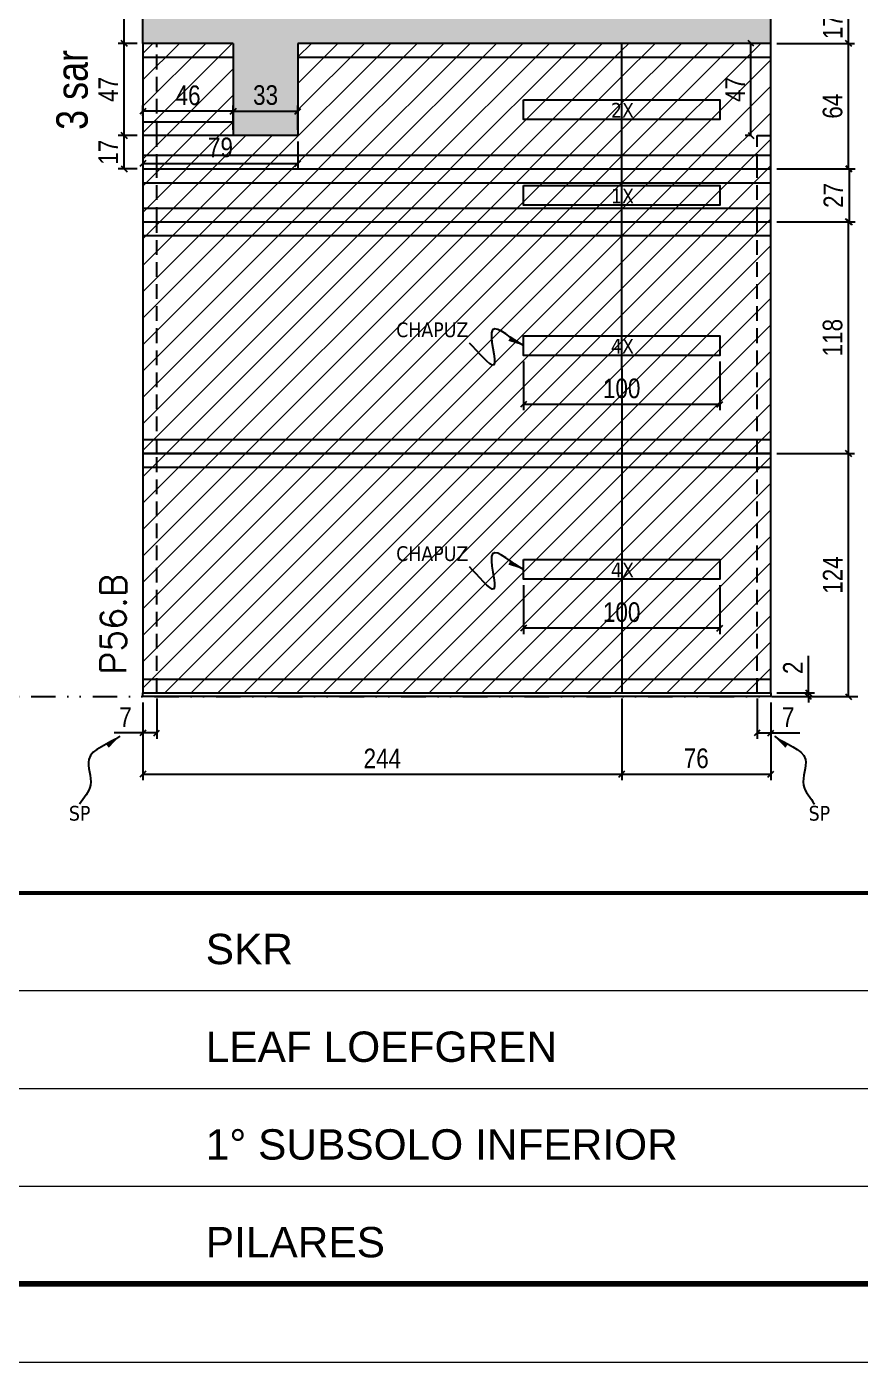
# Model space of a CAD drawing. Extents: x 14400 to 27878, y -21631 to 6985.
# Drawn here: x 18204 to 18629, y 4786 to 5467 of the extents above; entities that cross this region are included whole.
import ezdxf

# ---------------------------------------------------------------- set-up
doc = ezdxf.new("R2010")
doc.units = 0
for name, pattern in [('CONTINUO', [0]), ('DASHED', [0.75, 0.5, -0.25]), ('DIVIDE2', [0.625, 0.25, -0.125, 0, -0.125, 0, -0.125]), ('HIDDEN', [0.375, 0.25, -0.125])]:
    doc.linetypes.add(name, pattern=pattern)
for name, color, linetype in [('COTA', 241, 'Continuous'), ('NOMENCLATURA', 7, 'Continuous'), ('Nível', 160, 'Continuous'), ('Painéis', 200, 'Continuous'), ('Romaneio', 10, 'Continuous'), ('SARR_2.2x10', 60, 'Continuous'), ('SARR_2.2x7', 40, 'Continuous'), ('Sarrafo de Pressão', 42, 'HIDDEN'), ('texto', 7, 'Continuous')]:
    doc.layers.add(name, color=color, linetype=linetype)
for name, color, linetype, lineweight in [('Folhas', 255, 'Continuous', 9), ('Hachura', 251, 'Continuous', 9), ('SARRAFO DE PRESSAO', 251, 'DASHED', 9), ('Texto Seção', 7, 'Continuous', 15)]:
    doc.layers.add(name, color=color, linetype=linetype, lineweight=lineweight)
doc.styles.add('ARIAL', font='arial.ttf')
doc.styles.add('ARIAL_NARROW', font='ARIALN.TTF', dxfattribs={"height": 0.2})
doc.styles.add('COTA TECNICA', font='techl___.ttf', dxfattribs={"height": 10})
doc.styles.add('COTA TECNICA-50', font='techl___.ttf', dxfattribs={"height": 10})
doc.styles.add('REGUA-120', font='ROMANS.shx', dxfattribs={"height": 15})
doc.styles.get("Standard").update_dxf_attribs({"font": 'arial.ttf'})
doc.dimstyles.new('COTA PAINEL-50', dxfattribs={"dimtxt": 10, "dimasz": 3, "dimexe": 3, "dimexo": 3, "dimgap": 3, "dimtad": 1, "dimdec": 1, "dimzin": 12, "dimdsep": 46, "dimtxsty": 'COTA TECNICA-50', "dimblk1": 'OBLIQUE', "dimblk2": 'OBLIQUE', "dimsah": 1, "dimcen": 0.9, "dimclrd": 4, "dimclre": 4, "dimclrt": 240, "dimadec": 1, "dimazin": 3, "dimtfac": 1, "dimtdec": 1, "dimtmove": 0, "dimatfit": 3, "dimfxl": 1, "dimtolj": 1, "dimtzin": 12, "dimarcsym": 0})
doc.dimstyles.new('PAINEL', dxfattribs={"dimtxt": 10, "dimasz": 3, "dimexe": 3, "dimexo": 3, "dimgap": 3, "dimtad": 1, "dimdec": 1, "dimzin": 12, "dimdsep": 46, "dimtxsty": 'COTA TECNICA', "dimblk1": 'OBLIQUE', "dimblk2": 'OBLIQUE', "dimsah": 1, "dimcen": 0.9, "dimclrd": 4, "dimclre": 4, "dimclrt": 240, "dimadec": 1, "dimazin": 3, "dimtfac": 1, "dimtdec": 1, "dimtmove": 0, "dimatfit": 3, "dimfxl": 1, "dimtolj": 1, "dimtzin": 12, "dimarcsym": 0})
doc.dimstyles.get("Standard").update_dxf_attribs({"dimtxt": 0.18, "dimasz": 0.18, "dimexe": 0.18, "dimexo": 0.0625, "dimgap": 0.09, "dimtad": 0, "dimtih": 1, "dimtoh": 1, "dimdec": 4, "dimzin": 0, "dimdsep": 46, "dimtxsty": 'Standard', "dimcen": 0.09, "dimadec": 0, "dimazin": 0, "dimtfac": 1, "dimtdec": 4, "dimtofl": 0, "dimtmove": 0, "dimatfit": 3, "dimfxl": 1, "dimtolj": 1, "dimtzin": 0, "dimarcsym": 0})

# ---------------------------------------------------------------- blocks, each defined once
blk = doc.blocks.new('9999999999')
at = {"color": 30, "linetype": 'CONTINUO'}
for p, q in [((98564.56, 34379.64), (99583.98, 34379.64)), ((98564.56, 34329.83), (99487.98, 34329.83)), ((98564.56, 34280.02), (99487.98, 34280.02))]:
    blk.add_line(p, q, dxfattribs=at)
at = {"color": 30, "linetype": 'CONTINUO', "const_width": 2}
blk.add_lwpolyline([(99583.98, 34230.21), (99583.98, 34414.45, 0.414214), (99568.98, 34429.45), (98228.98, 34429.45, 0.414214), (98213.98, 34414.45), (98213.98, 34245.21, 0.414214), (98228.98, 34230.21), (99583.98, 34230.21)], format="xyb", dxfattribs=at)
at = {"layer": 'Folhas'}
blk.add_lwpolyline([(98138.98, 34190.21), (99623.98, 34190.21), (99623.98, 35240.21), (98138.98, 35240.21)], close=True, dxfattribs=at)
at = {"layer": 'Folhas', "color": 30, "const_width": 3}
blk.add_lwpolyline([(98213.98, 34230.21), (99583.98, 34230.21), (99583.98, 35200.21), (98213.98, 35200.21)], close=True, dxfattribs=at)
at = {"color": 7, "linetype": 'Continuous', "ltscale": 5, "style": 'ARIAL'}
for s, height, p in [('SKR', 15.483, (98837.68, 34393.13)), ('LEAF LOEFGREN', 15.4829, (98837.68, 34343.32)), ('1° SUBSOLO INFERIOR', 15.4829, (98837.68, 34293.51)), ('PILARES', 15.483, (98837.68, 34243.7))]:
    blk.add_text(s, height=height, dxfattribs=at).set_placement(p)
blk = doc.blocks.new('_Oblique')
at = {"color": 0, "linetype": 'ByBlock', "lineweight": -2}
blk.add_line((-0.5, -0.5), (0.5, 0.5), dxfattribs=at)
blk = doc.blocks.new('*D2312')
at = {"layer": 'COTA', "color": 4, "lineweight": -2, "transparency": 16777216}
for p, q in [((18263.67, 5122.44), (18263.67, 5103.93)), ((18270.67, 5124.44), (18270.67, 5103.93)), ((18263.67, 5106.93), (18248.93, 5106.93)), ((18270.67, 5106.93), (18263.67, 5106.93))]:
    blk.add_line(p, q, dxfattribs=at)
at = {"layer": 'Defpoints', "color": 0, "transparency": 16777216}
for p in [(18270.67, 5127.44), (18263.67, 5125.44), (18263.67, 5106.93)]:
    blk.add_point(p, dxfattribs=at)
at = {"layer": 'COTA', "color": 4, "lineweight": -2, "transparency": 16777216, "xscale": 3, "yscale": 3, "zscale": 3, "rotation": 180}
blk.add_blockref('_Oblique', (18263.67, 5106.93), dxfattribs=at)
at = {"layer": 'COTA', "color": 4, "lineweight": -2, "transparency": 16777216, "xscale": 3, "yscale": 3, "zscale": 3}
blk.add_blockref('_Oblique', (18270.67, 5106.93), dxfattribs=at)
at = {"layer": 'COTA', "color": 240, "transparency": 16777216, "insert": (18254.8, 5115), "char_height": 10, "attachment_point": 5, "style": 'COTA TECNICA-50'}
blk.add_mtext('\\A1;7', dxfattribs=at)
blk = doc.blocks.new('*D2313')
at = {"layer": 'COTA', "color": 4, "lineweight": -2, "transparency": 16777216}
for p, q in [((18576.67, 5124.44), (18576.67, 5103.93)), ((18583.67, 5122.44), (18583.67, 5103.93)), ((18576.67, 5106.93), (18583.67, 5106.93)), ((18583.67, 5106.93), (18598.4, 5106.93))]:
    blk.add_line(p, q, dxfattribs=at)
at = {"layer": 'Defpoints', "color": 0, "transparency": 16777216}
for p in [(18576.67, 5127.44), (18583.67, 5125.44), (18583.67, 5106.93)]:
    blk.add_point(p, dxfattribs=at)
at = {"layer": 'COTA', "color": 4, "lineweight": -2, "transparency": 16777216, "xscale": 3, "yscale": 3, "zscale": 3, "rotation": 180}
blk.add_blockref('_Oblique', (18576.67, 5106.93), dxfattribs=at)
at = {"layer": 'COTA', "color": 4, "lineweight": -2, "transparency": 16777216, "xscale": 3, "yscale": 3, "zscale": 3}
blk.add_blockref('_Oblique', (18583.67, 5106.93), dxfattribs=at)
at = {"layer": 'COTA', "color": 240, "transparency": 16777216, "insert": (18592.53, 5115), "char_height": 10, "attachment_point": 5, "style": 'COTA TECNICA-50'}
blk.add_mtext('\\A1;7', dxfattribs=at)
blk = doc.blocks.new('*D2314')
at = {"layer": 'Defpoints', "color": 0, "linetype": 'ByBlock', "transparency": 16777216}
for p in [(18583.67, 5249.44), (18623.31, 5249.44), (18583.67, 5125.44)]:
    blk.add_point(p, dxfattribs=at)
at = {"layer": 'Romaneio', "color": 4, "linetype": 'ByBlock', "lineweight": -2, "transparency": 16777216}
for p, q in [((18586.67, 5249.44), (18626.31, 5249.44)), ((18623.31, 5125.44), (18623.31, 5249.44)), ((18586.67, 5125.44), (18626.31, 5125.44))]:
    blk.add_line(p, q, dxfattribs=at)
at = {"layer": 'Romaneio', "color": 4, "linetype": 'ByBlock', "lineweight": -2, "transparency": 16777216, "xscale": 3, "yscale": 3, "zscale": 3}
for p, rotation in [((18623.31, 5249.44), 90), ((18623.31, 5125.44), 270)]:
    blk.add_blockref('_Oblique', p, dxfattribs=dict(at, rotation=rotation))
at = {"layer": 'Romaneio', "color": 240, "linetype": 'ByBlock', "transparency": 16777216, "insert": (18615.23, 5187.44), "char_height": 10, "attachment_point": 5, "rotation": 90, "style": 'COTA TECNICA'}
blk.add_mtext('\\A1;124', dxfattribs=at)
blk = doc.blocks.new('*D2315')
at = {"layer": 'Defpoints', "color": 0, "linetype": 'ByBlock', "transparency": 16777216}
for p in [(18583.67, 5249.44), (18623.31, 5249.44), (18583.67, 5125.44)]:
    blk.add_point(p, dxfattribs=at)
at = {"layer": 'Romaneio', "color": 4, "linetype": 'ByBlock', "lineweight": -2, "transparency": 16777216}
for p, q in [((18586.67, 5249.44), (18626.31, 5249.44)), ((18623.31, 5125.44), (18623.31, 5249.44)), ((18586.67, 5125.44), (18626.31, 5125.44))]:
    blk.add_line(p, q, dxfattribs=at)
at = {"layer": 'Romaneio', "color": 4, "linetype": 'ByBlock', "lineweight": -2, "transparency": 16777216, "xscale": 3, "yscale": 3, "zscale": 3}
for p, rotation in [((18623.31, 5249.44), 90), ((18623.31, 5125.44), 270)]:
    blk.add_blockref('_Oblique', p, dxfattribs=dict(at, rotation=rotation))
at = {"layer": 'Romaneio', "color": 240, "linetype": 'ByBlock', "transparency": 16777216, "insert": (18615.23, 5187.44), "char_height": 10, "attachment_point": 5, "rotation": 90, "style": 'COTA TECNICA'}
blk.add_mtext('\\A1;124', dxfattribs=at)
blk = doc.blocks.new('*D2316')
at = {"layer": 'COTA', "color": 4, "lineweight": -2, "transparency": 16777216}
for p, q in [((18586.67, 5367.44), (18626.31, 5367.44)), ((18623.31, 5249.44), (18623.31, 5367.44)), ((18586.67, 5249.44), (18626.31, 5249.44))]:
    blk.add_line(p, q, dxfattribs=at)
at = {"layer": 'Defpoints', "color": 0, "transparency": 16777216}
for p in [(18583.67, 5367.44), (18623.31, 5367.44), (18583.67, 5249.44)]:
    blk.add_point(p, dxfattribs=at)
at = {"layer": 'COTA', "color": 4, "lineweight": -2, "transparency": 16777216, "xscale": 3, "yscale": 3, "zscale": 3}
for p, rotation in [((18623.31, 5367.44), 90), ((18623.31, 5249.44), 270)]:
    blk.add_blockref('_Oblique', p, dxfattribs=dict(at, rotation=rotation))
at = {"layer": 'COTA', "color": 240, "transparency": 16777216, "insert": (18615.21, 5308.44), "char_height": 10, "attachment_point": 5, "rotation": 90, "style": 'COTA TECNICA-50'}
blk.add_mtext('\\A1;118', dxfattribs=at)
blk = doc.blocks.new('*D2317')
at = {"layer": 'COTA', "color": 4, "lineweight": -2, "transparency": 16777216}
for p, q in [((18602.92, 5127.44), (18602.92, 5146.24)), ((18586.67, 5127.44), (18605.92, 5127.44)), ((18602.92, 5125.44), (18602.92, 5127.44)), ((18586.67, 5125.44), (18605.92, 5125.44)), ((18602.92, 5125.44), (18602.92, 5122.44))]:
    blk.add_line(p, q, dxfattribs=at)
at = {"layer": 'Defpoints', "color": 0, "transparency": 16777216}
for p in [(18583.67, 5127.44), (18583.67, 5125.44), (18602.92, 5125.44)]:
    blk.add_point(p, dxfattribs=at)
at = {"layer": 'COTA', "color": 4, "lineweight": -2, "transparency": 16777216, "xscale": 3, "yscale": 3, "zscale": 3}
for p, rotation in [((18602.92, 5127.44), 270), ((18602.92, 5125.44), 90)]:
    blk.add_blockref('_Oblique', p, dxfattribs=dict(at, rotation=rotation))
at = {"layer": 'COTA', "color": 240, "transparency": 16777216, "insert": (18594.92, 5140.18), "char_height": 10, "attachment_point": 5, "rotation": 90, "style": 'COTA TECNICA-50'}
blk.add_mtext('\\A1;2', dxfattribs=at)
blk = doc.blocks.new('*D2318')
at = {"layer": 'COTA', "color": 4, "lineweight": -2, "transparency": 16777216}
for p, q in [((18263.67, 5122.44), (18263.67, 5082.88)), ((18507.67, 5124.44), (18507.67, 5082.88)), ((18263.67, 5085.88), (18507.67, 5085.88))]:
    blk.add_line(p, q, dxfattribs=at)
at = {"layer": 'Defpoints', "color": 0, "transparency": 16777216}
for p in [(18507.67, 5127.44), (18263.67, 5125.44), (18507.67, 5085.88)]:
    blk.add_point(p, dxfattribs=at)
at = {"layer": 'COTA', "color": 4, "lineweight": -2, "transparency": 16777216, "xscale": 3, "yscale": 3, "zscale": 3, "rotation": 180}
blk.add_blockref('_Oblique', (18263.67, 5085.88), dxfattribs=at)
at = {"layer": 'COTA', "color": 4, "lineweight": -2, "transparency": 16777216, "xscale": 3, "yscale": 3, "zscale": 3}
blk.add_blockref('_Oblique', (18507.67, 5085.88), dxfattribs=at)
at = {"layer": 'COTA', "color": 240, "transparency": 16777216, "insert": (18385.67, 5093.95), "char_height": 10, "attachment_point": 5, "style": 'COTA TECNICA-50'}
blk.add_mtext('\\A1;244', dxfattribs=at)
blk = doc.blocks.new('*D2319')
at = {"layer": 'COTA', "color": 4, "lineweight": -2, "transparency": 16777216}
for p, q in [((18507.67, 5124.44), (18507.67, 5082.88)), ((18583.67, 5122.44), (18583.67, 5082.88)), ((18507.67, 5085.88), (18583.67, 5085.88))]:
    blk.add_line(p, q, dxfattribs=at)
at = {"layer": 'Defpoints', "color": 0, "transparency": 16777216}
for p in [(18507.67, 5127.44), (18583.67, 5125.44), (18583.67, 5085.88)]:
    blk.add_point(p, dxfattribs=at)
at = {"layer": 'COTA', "color": 4, "lineweight": -2, "transparency": 16777216, "xscale": 3, "yscale": 3, "zscale": 3, "rotation": 180}
blk.add_blockref('_Oblique', (18507.67, 5085.88), dxfattribs=at)
at = {"layer": 'COTA', "color": 4, "lineweight": -2, "transparency": 16777216, "xscale": 3, "yscale": 3, "zscale": 3}
blk.add_blockref('_Oblique', (18583.67, 5085.88), dxfattribs=at)
at = {"layer": 'COTA', "color": 240, "transparency": 16777216, "insert": (18545.67, 5093.98), "char_height": 10, "attachment_point": 5, "style": 'COTA TECNICA-50'}
blk.add_mtext('\\A1;76', dxfattribs=at)
blk = doc.blocks.new('*D2274')
at = {"layer": 'COTA', "color": 4, "linetype": 'ByBlock', "lineweight": -2, "transparency": 16777216}
for p, q in [((18457.67, 5182.28), (18457.67, 5157.35)), ((18557.67, 5182.28), (18557.67, 5157.35)), ((18557.67, 5160.35), (18457.67, 5160.35))]:
    blk.add_line(p, q, dxfattribs=at)
at = {"layer": 'Defpoints', "color": 0, "linetype": 'ByBlock', "transparency": 16777216}
for p in [(18457.67, 5185.28), (18557.67, 5185.28), (18457.67, 5160.35)]:
    blk.add_point(p, dxfattribs=at)
at = {"layer": 'COTA', "color": 4, "linetype": 'ByBlock', "lineweight": -2, "transparency": 16777216, "xscale": 3, "yscale": 3, "zscale": 3, "rotation": 180}
blk.add_blockref('_Oblique', (18457.67, 5160.35), dxfattribs=at)
at = {"layer": 'COTA', "color": 4, "linetype": 'ByBlock', "lineweight": -2, "transparency": 16777216, "xscale": 3, "yscale": 3, "zscale": 3}
blk.add_blockref('_Oblique', (18557.67, 5160.35), dxfattribs=at)
at = {"layer": 'COTA', "color": 240, "linetype": 'ByBlock', "transparency": 16777216, "insert": (18507.67, 5168.45), "char_height": 10, "attachment_point": 5, "style": 'COTA TECNICA'}
blk.add_mtext('\\A1;100', dxfattribs=at)
blk = doc.blocks.new('*D2275')
at = {"layer": 'COTA', "color": 4, "linetype": 'ByBlock', "lineweight": -2, "transparency": 16777216}
for p, q in [((18457.67, 5296.36), (18457.67, 5271.43)), ((18557.67, 5296.36), (18557.67, 5271.43)), ((18557.67, 5274.43), (18457.67, 5274.43))]:
    blk.add_line(p, q, dxfattribs=at)
at = {"layer": 'Defpoints', "color": 0, "linetype": 'ByBlock', "transparency": 16777216}
for p in [(18457.67, 5299.36), (18557.67, 5299.36), (18457.67, 5274.43)]:
    blk.add_point(p, dxfattribs=at)
at = {"layer": 'COTA', "color": 4, "linetype": 'ByBlock', "lineweight": -2, "transparency": 16777216, "xscale": 3, "yscale": 3, "zscale": 3, "rotation": 180}
blk.add_blockref('_Oblique', (18457.67, 5274.43), dxfattribs=at)
at = {"layer": 'COTA', "color": 4, "linetype": 'ByBlock', "lineweight": -2, "transparency": 16777216, "xscale": 3, "yscale": 3, "zscale": 3}
blk.add_blockref('_Oblique', (18557.67, 5274.43), dxfattribs=at)
at = {"layer": 'COTA', "color": 240, "linetype": 'ByBlock', "transparency": 16777216, "insert": (18507.67, 5282.53), "char_height": 10, "attachment_point": 5, "style": 'COTA TECNICA'}
blk.add_mtext('\\A1;100', dxfattribs=at)
blk = doc.blocks.new('*D2276')
at = {"layer": 'COTA', "color": 4, "lineweight": -2, "transparency": 16777216}
for p, q in [((18586.67, 5394.44), (18626.63, 5394.44)), ((18623.63, 5394.44), (18623.63, 5367.44)), ((18586.67, 5367.44), (18626.63, 5367.44))]:
    blk.add_line(p, q, dxfattribs=at)
at = {"layer": 'Defpoints', "color": 0, "transparency": 16777216}
for p in [(18583.67, 5394.44), (18583.67, 5367.44), (18623.63, 5367.44)]:
    blk.add_point(p, dxfattribs=at)
at = {"layer": 'COTA', "color": 4, "lineweight": -2, "transparency": 16777216, "xscale": 3, "yscale": 3, "zscale": 3}
for p, rotation in [((18623.63, 5394.44), 90), ((18623.63, 5367.44), 270)]:
    blk.add_blockref('_Oblique', p, dxfattribs=dict(at, rotation=rotation))
at = {"layer": 'COTA', "color": 240, "transparency": 16777216, "insert": (18615.56, 5380.94), "char_height": 10, "attachment_point": 5, "rotation": 90, "style": 'COTA TECNICA'}
blk.add_mtext('\\A1;27', dxfattribs=at)
blk = doc.blocks.new('*D2277')
at = {"layer": 'COTA', "color": 4, "lineweight": -2, "transparency": 16777216}
for p, q in [((18586.67, 5458.44), (18626.31, 5458.44)), ((18623.31, 5394.44), (18623.31, 5458.44)), ((18586.67, 5394.44), (18626.31, 5394.44))]:
    blk.add_line(p, q, dxfattribs=at)
at = {"layer": 'Defpoints', "color": 0, "transparency": 16777216}
for p in [(18583.67, 5458.44), (18623.31, 5458.44), (18583.67, 5394.44)]:
    blk.add_point(p, dxfattribs=at)
at = {"layer": 'COTA', "color": 4, "lineweight": -2, "transparency": 16777216, "xscale": 3, "yscale": 3, "zscale": 3}
for p, rotation in [((18623.31, 5458.44), 90), ((18623.31, 5394.44), 270)]:
    blk.add_blockref('_Oblique', p, dxfattribs=dict(at, rotation=rotation))
at = {"layer": 'COTA', "color": 240, "transparency": 16777216, "insert": (18615.2, 5426.44), "char_height": 10, "attachment_point": 5, "rotation": 90, "style": 'COTA TECNICA'}
blk.add_mtext('\\A1;64', dxfattribs=at)
blk = doc.blocks.new('*D2284')
at = {"layer": 'COTA', "color": 4, "lineweight": -2, "transparency": 16777216}
for p, q in [((18573.67, 5458.44), (18570.56, 5458.44)), ((18573.56, 5411.44), (18573.56, 5458.44)), ((18573.67, 5411.44), (18570.56, 5411.44))]:
    blk.add_line(p, q, dxfattribs=at)
at = {"layer": 'Defpoints', "color": 0, "transparency": 16777216}
for p in [(18573.56, 5458.44), (18576.67, 5458.44), (18576.67, 5411.44)]:
    blk.add_point(p, dxfattribs=at)
at = {"layer": 'COTA', "color": 4, "lineweight": -2, "transparency": 16777216, "xscale": 3, "yscale": 3, "zscale": 3}
for p, rotation in [((18573.56, 5458.44), 90), ((18573.56, 5411.44), 270)]:
    blk.add_blockref('_Oblique', p, dxfattribs=dict(at, rotation=rotation))
at = {"layer": 'COTA', "color": 240, "transparency": 16777216, "insert": (18565.49, 5434.94), "char_height": 10, "attachment_point": 5, "rotation": 90, "style": 'COTA TECNICA'}
blk.add_mtext('\\A1;47', dxfattribs=at)
blk = doc.blocks.new('*D2285')
at = {"layer": 'COTA', "color": 4, "lineweight": -2, "transparency": 16777216}
for p, q in [((18260.67, 5411.44), (18251.09, 5411.44)), ((18254.09, 5394.44), (18254.09, 5411.44)), ((18260.67, 5394.44), (18251.09, 5394.44))]:
    blk.add_line(p, q, dxfattribs=at)
at = {"layer": 'Defpoints', "color": 0, "transparency": 16777216}
for p in [(18254.09, 5411.44), (18263.67, 5411.44), (18263.67, 5394.44)]:
    blk.add_point(p, dxfattribs=at)
at = {"layer": 'COTA', "color": 4, "lineweight": -2, "transparency": 16777216, "xscale": 3, "yscale": 3, "zscale": 3}
for p, rotation in [((18254.09, 5411.44), 90), ((18254.09, 5394.44), 270)]:
    blk.add_blockref('_Oblique', p, dxfattribs=dict(at, rotation=rotation))
at = {"layer": 'COTA', "color": 240, "transparency": 16777216, "insert": (18246.02, 5402.94), "char_height": 10, "attachment_point": 5, "rotation": 90, "style": 'COTA TECNICA'}
blk.add_mtext('\\A1;17', dxfattribs=at)
blk = doc.blocks.new('*D2286')
at = {"layer": 'COTA', "color": 4, "lineweight": -2, "transparency": 16777216}
for p, q in [((18260.67, 5458.44), (18251.09, 5458.44)), ((18254.09, 5411.44), (18254.09, 5458.44)), ((18260.67, 5411.44), (18251.09, 5411.44))]:
    blk.add_line(p, q, dxfattribs=at)
at = {"layer": 'Defpoints', "color": 0, "transparency": 16777216}
for p in [(18254.09, 5458.44), (18263.67, 5458.44), (18263.67, 5411.44)]:
    blk.add_point(p, dxfattribs=at)
at = {"layer": 'COTA', "color": 4, "lineweight": -2, "transparency": 16777216, "xscale": 3, "yscale": 3, "zscale": 3}
for p, rotation in [((18254.09, 5458.44), 90), ((18254.09, 5411.44), 270)]:
    blk.add_blockref('_Oblique', p, dxfattribs=dict(at, rotation=rotation))
at = {"layer": 'COTA', "color": 240, "transparency": 16777216, "insert": (18246.02, 5434.94), "char_height": 10, "attachment_point": 5, "rotation": 90, "style": 'COTA TECNICA'}
blk.add_mtext('\\A1;47', dxfattribs=at)
blk = doc.blocks.new('*D2287')
at = {"layer": 'COTA', "color": 4, "lineweight": -2, "transparency": 16777216}
for p, q in [((18260.67, 5520.44), (18251.09, 5520.44)), ((18254.09, 5458.44), (18254.09, 5520.44)), ((18260.67, 5458.44), (18251.09, 5458.44))]:
    blk.add_line(p, q, dxfattribs=at)
at = {"layer": 'Defpoints', "color": 0, "transparency": 16777216}
for p in [(18254.09, 5520.44), (18263.67, 5520.44), (18263.67, 5458.44)]:
    blk.add_point(p, dxfattribs=at)
at = {"layer": 'COTA', "color": 4, "lineweight": -2, "transparency": 16777216, "xscale": 3, "yscale": 3, "zscale": 3}
for p, rotation in [((18254.09, 5520.44), 90), ((18254.09, 5458.44), 270)]:
    blk.add_blockref('_Oblique', p, dxfattribs=dict(at, rotation=rotation))
at = {"layer": 'COTA', "color": 240, "transparency": 16777216, "insert": (18245.99, 5489.44), "char_height": 10, "attachment_point": 5, "rotation": 90, "style": 'COTA TECNICA'}
blk.add_mtext('\\A1;62', dxfattribs=at)
blk = doc.blocks.new('*D2291')
at = {"layer": 'COTA', "color": 4, "lineweight": -2, "transparency": 16777216}
for p, q in [((18586.67, 5475.44), (18626.31, 5475.44)), ((18623.31, 5458.44), (18623.31, 5475.44)), ((18586.67, 5458.44), (18626.31, 5458.44))]:
    blk.add_line(p, q, dxfattribs=at)
at = {"layer": 'Defpoints', "color": 0, "transparency": 16777216}
for p in [(18583.67, 5475.44), (18623.31, 5475.44), (18583.67, 5458.44)]:
    blk.add_point(p, dxfattribs=at)
at = {"layer": 'COTA', "color": 4, "lineweight": -2, "transparency": 16777216, "xscale": 3, "yscale": 3, "zscale": 3}
for p, rotation in [((18623.31, 5475.44), 90), ((18623.31, 5458.44), 270)]:
    blk.add_blockref('_Oblique', p, dxfattribs=dict(at, rotation=rotation))
at = {"layer": 'COTA', "color": 240, "transparency": 16777216, "insert": (18615.23, 5466.94), "char_height": 10, "attachment_point": 5, "rotation": 90, "style": 'COTA TECNICA'}
blk.add_mtext('\\A1;17', dxfattribs=at)
blk = doc.blocks.new('*D2293')
at = {"layer": 'COTA', "color": 4, "lineweight": -2, "transparency": 16777216}
for p, q in [((18263.67, 5421.43), (18263.67, 5426.82)), ((18309.67, 5421.43), (18309.67, 5426.82)), ((18309.67, 5423.82), (18263.67, 5423.82))]:
    blk.add_line(p, q, dxfattribs=at)
at = {"layer": 'Defpoints', "color": 0, "transparency": 16777216}
for p in [(18263.67, 5423.82), (18263.67, 5418.43), (18309.67, 5418.43)]:
    blk.add_point(p, dxfattribs=at)
at = {"layer": 'COTA', "color": 4, "lineweight": -2, "transparency": 16777216, "xscale": 3, "yscale": 3, "zscale": 3, "rotation": 180}
blk.add_blockref('_Oblique', (18263.67, 5423.82), dxfattribs=at)
at = {"layer": 'COTA', "color": 4, "lineweight": -2, "transparency": 16777216, "xscale": 3, "yscale": 3, "zscale": 3}
blk.add_blockref('_Oblique', (18309.67, 5423.82), dxfattribs=at)
at = {"layer": 'COTA', "color": 240, "transparency": 16777216, "insert": (18286.67, 5431.92), "char_height": 10, "attachment_point": 5, "style": 'COTA TECNICA'}
blk.add_mtext('\\A1;46', dxfattribs=at)
blk = doc.blocks.new('*D2294')
at = {"layer": 'COTA', "color": 4, "lineweight": -2, "transparency": 16777216}
for p, q in [((18263.67, 5408.44), (18263.67, 5394.26)), ((18342.67, 5408.44), (18342.67, 5394.26)), ((18263.67, 5397.26), (18342.67, 5397.26))]:
    blk.add_line(p, q, dxfattribs=at)
at = {"layer": 'Defpoints', "color": 0, "transparency": 16777216}
for p in [(18263.67, 5411.44), (18342.67, 5411.44), (18342.67, 5397.26)]:
    blk.add_point(p, dxfattribs=at)
at = {"layer": 'COTA', "color": 4, "lineweight": -2, "transparency": 16777216, "xscale": 3, "yscale": 3, "zscale": 3, "rotation": 180}
blk.add_blockref('_Oblique', (18263.67, 5397.26), dxfattribs=at)
at = {"layer": 'COTA', "color": 4, "lineweight": -2, "transparency": 16777216, "xscale": 3, "yscale": 3, "zscale": 3}
blk.add_blockref('_Oblique', (18342.67, 5397.26), dxfattribs=at)
at = {"layer": 'COTA', "color": 240, "transparency": 16777216, "insert": (18303.17, 5405.36), "char_height": 10, "attachment_point": 5, "style": 'COTA TECNICA'}
blk.add_mtext('\\A1;79', dxfattribs=at)
blk = doc.blocks.new('*D2295')
at = {"layer": 'COTA', "color": 4, "lineweight": -2, "transparency": 16777216}
for p, q in [((18309.67, 5414.44), (18309.67, 5426.82)), ((18342.67, 5414.44), (18342.67, 5426.82)), ((18309.67, 5423.82), (18342.67, 5423.82))]:
    blk.add_line(p, q, dxfattribs=at)
at = {"layer": 'Defpoints', "color": 0, "transparency": 16777216}
for p in [(18342.67, 5423.82), (18309.67, 5411.44), (18342.67, 5411.44)]:
    blk.add_point(p, dxfattribs=at)
at = {"layer": 'COTA', "color": 4, "lineweight": -2, "transparency": 16777216, "xscale": 3, "yscale": 3, "zscale": 3, "rotation": 180}
blk.add_blockref('_Oblique', (18309.67, 5423.82), dxfattribs=at)
at = {"layer": 'COTA', "color": 4, "lineweight": -2, "transparency": 16777216, "xscale": 3, "yscale": 3, "zscale": 3}
blk.add_blockref('_Oblique', (18342.67, 5423.82), dxfattribs=at)
at = {"layer": 'COTA', "color": 240, "transparency": 16777216, "insert": (18326.17, 5432.04), "char_height": 10, "attachment_point": 5, "style": 'COTA TECNICA'}
blk.add_mtext('\\A1;33', dxfattribs=at)

msp = doc.modelspace()

# ---------------------------------------------------------------- hatches: boundary and pattern name
at = {"layer": 'COTA'}
h = msp.add_hatch(dxfattribs=at)
h.set_pattern_fill('AR-CONC', color=256, scale=0.03)
h.set_pattern_definition([(50, (-89.0536, 0), (5.4655401, -0.4781726), [0.5715, -6.2865]), (355, (-89.0536, 0), (-1.0573026, 5.7317054), [0.4572, -5.0292175]), (100.451445, (-88.598, -0.04), (4.4082374, 5.2535326), [0.4857003, -5.3427073]), (46.1842, (-89.0536, 1.524), (8.1323712, -1.2612698), [0.85725, -9.42975]), (96.635558, (-88.376, 1.419), (7.122124, 7.4227837), [0.7285507, -8.0140682]), (351.18415, (-89.054, 1.524), (7.122124, 7.4227837), [0.685799, -7.543792]), (21, (-88.2916, 1.143), (4.5484317, -3.0679559), [0.5715, -6.2865]), (326, (-88.2916, 1.143), (1.8540609, 5.525639), [0.4572, -5.0292]), (71.451445, (-87.9126, 0.8873), (6.4024926, 2.457683), [0.4857003, -5.3426981]), (37.5, (-89.0536, 0), (0.0926581, 2.53665117), [0, -4.96824, 0, -5.1054, 0, -5.04825]), (7.5, (-89.0536, 0), (2.00458988, 3.00541724), [0, -2.91084, 0, -4.85394, 0, -1.92405]), (327.5, (-90.753, 0), (4.06771786, -0.17186232), [0, -1.905, 0, -5.9436, 0, -7.8867]), (317.5, (-91.515, 0), (4.44387544, 0.7627947), [0, -2.4765, 0, -3.94716, 0, -5.6007])])
h.paths.add_polyline_path([(18342.67, 5458.44), (18583.67, 5458.44), (18583.67, 5475.44), (18274.67, 5475.44), (18274.67, 5520.44), (18263.67, 5520.44), (18263.67, 5458.44), (18309.67, 5458.44), (18309.67, 5411.44), (18342.67, 5411.44)])
at = {"layer": 'Hachura', "linetype": 'ByBlock'}
h = msp.add_hatch(dxfattribs=at)
h.set_pattern_fill('ANSI31', color=256, scale=3)
h.paths.add_polyline_path([(18309.67, 5458.44), (18263.67, 5458.44), (18263.67, 5411.44), (18309.67, 5411.44)])
h = msp.add_hatch(dxfattribs=at)
h.set_pattern_fill('ANSI31', color=256, scale=3)
h.paths.add_polyline_path([(18507.65, 5458.44), (18342.67, 5458.44), (18342.67, 5411.44), (18263.67, 5411.44), (18263.67, 5394.44), (18507.65, 5394.44)])
h = msp.add_hatch(dxfattribs=at)
h.set_pattern_fill('ANSI31', color=256, scale=3)
h.paths.add_polyline_path([(18583.67, 5458.44), (18507.65, 5458.44), (18507.65, 5394.44), (18583.67, 5394.44)])
h = msp.add_hatch(dxfattribs=at)
h.set_pattern_fill('ANSI31', color=256, scale=3)
h.set_pattern_definition([(45, (444.824, 9e-11), (-6.735192, 6.735192), [])])
h.paths.add_polyline_path([(18507.67, 5367.44), (18507.67, 5394.44), (18263.67, 5394.44), (18263.67, 5367.44)])
h.paths.add_polyline_path([(18583.67, 5367.44), (18583.67, 5394.44), (18507.67, 5394.44), (18507.67, 5367.44)])
h.paths.add_polyline_path([(18507.67, 5249.44), (18583.67, 5249.44), (18583.67, 5367.44), (18507.67, 5367.44)])
h.paths.add_polyline_path([(18263.67, 5367.44), (18263.67, 5249.44), (18507.67, 5249.44), (18507.67, 5367.44)])
h.paths.add_polyline_path([(18263.67, 5249.44), (18263.67, 5127.44), (18507.67, 5127.44), (18507.67, 5249.44)])
h.paths.add_polyline_path([(18507.67, 5127.44), (18583.67, 5127.44), (18583.67, 5249.44), (18507.67, 5249.44)])

# ---------------------------------------------------------------- linework, layer by layer
at = {"layer": 'COTA'}
for p, q in [((18263.67, 5458.44), (18263.67, 5520.44)), ((18583.67, 5458.44), (18583.67, 5475.44)), ((18576.67, 5411.44), (18583.67, 5411.44))]:
    msp.add_line(p, q, dxfattribs=at)
at = {"layer": 'Nível', "color": 4, "linetype": 'DIVIDE2', "ltscale": 50}
msp.add_line((17671.97, 5125.44), (19081.97, 5125.44), dxfattribs=at)
at = {"layer": 'Painéis'}
for p, q in [((18263.67, 5458.44), (18263.67, 5249.44)), ((18309.67, 5458.44), (18263.67, 5458.44)), ((18309.67, 5458.44), (18309.67, 5411.44)), ((18583.67, 5458.44), (18342.67, 5458.44)), ((18342.67, 5458.44), (18342.67, 5411.44)), ((18507.65, 5458.44), (18507.67, 5127.44)), ((18583.67, 5249.44), (18583.67, 5458.44)), ((18342.67, 5411.44), (18263.67, 5411.44)), ((18263.67, 5394.44), (18583.67, 5394.44)), ((18263.67, 5367.44), (18583.67, 5367.44)), ((18263.67, 5249.44), (18583.67, 5249.44))]:
    msp.add_line(p, q, dxfattribs=at)
for points in [[(18583.67, 5249.44), (18263.67, 5249.44), (18263.67, 5127.44), (18583.67, 5127.44)], [(18583.67, 5125.44), (18263.67, 5125.44), (18263.67, 5127.44), (18583.67, 5127.44)]]:
    msp.add_lwpolyline(points, close=True, dxfattribs=at)
at = {"layer": 'SARR_2.2x10'}
for points in [[(18457.67, 5429.64), (18557.67, 5429.64), (18557.67, 5419.64), (18457.67, 5419.64)], [(18457.67, 5385.94), (18557.67, 5385.94), (18557.67, 5375.94), (18457.67, 5375.94)], [(18457.67, 5309.36), (18557.67, 5309.36), (18557.67, 5299.36), (18457.67, 5299.36)], [(18457.67, 5195.28), (18557.67, 5195.28), (18557.67, 5185.28), (18457.67, 5185.28)]]:
    msp.add_lwpolyline(points, close=True, dxfattribs=at)
at = {"layer": 'SARR_2.2x7'}
for p, q in [((18263.67, 5451.44), (18309.67, 5451.44)), ((18342.67, 5451.44), (18507.65, 5451.44)), ((18507.65, 5451.44), (18583.67, 5451.44)), ((18263.67, 5418.43), (18309.67, 5418.43)), ((18263.67, 5401.44), (18507.67, 5401.44)), ((18507.67, 5401.44), (18583.67, 5401.44)), ((18263.67, 5387.44), (18507.65, 5387.44)), ((18507.65, 5387.44), (18583.67, 5387.44)), ((18263.67, 5374.44), (18507.67, 5374.44)), ((18507.67, 5374.44), (18583.67, 5374.44)), ((18263.67, 5360.44), (18507.67, 5360.44)), ((18507.67, 5360.44), (18583.67, 5360.44)), ((18263.67, 5256.44), (18507.67, 5256.44)), ((18507.67, 5256.44), (18583.67, 5256.44)), ((18263.67, 5242.44), (18507.67, 5242.44)), ((18507.67, 5242.44), (18583.67, 5242.44)), ((18263.67, 5134.44), (18507.67, 5134.44)), ((18507.67, 5134.44), (18583.67, 5134.44))]:
    msp.add_line(p, q, dxfattribs=at)
at = {"layer": 'Sarrafo de Pressão', "ltscale": 30}
for p, q in [((18270.67, 5411.44), (18270.67, 5458.44)), ((18270.67, 5394.44), (18270.67, 5411.44)), ((18576.67, 5394.44), (18576.67, 5411.44)), ((18270.67, 5367.44), (18270.67, 5394.44)), ((18576.67, 5367.44), (18576.67, 5394.44)), ((18270.67, 5249.44), (18270.67, 5367.44)), ((18576.67, 5249.44), (18576.67, 5367.44)), ((18270.67, 5127.44), (18270.67, 5249.44)), ((18576.67, 5127.44), (18576.67, 5249.44))]:
    msp.add_line(p, q, dxfattribs=at)

# ---------------------------------------------------------------- block references
at = {"layer": 'SARRAFO DE PRESSAO', "color": 6, "linetype": 'ByBlock'}
msp.add_blockref('9999999999', (-80542.01, -29404.05), dxfattribs=at)

# ---------------------------------------------------------------- texts
at = {"layer": 'NOMENCLATURA', "style": 'ARIAL_NARROW'}
msp.add_text('3 sar', height=16, rotation=90, dxfattribs=at).set_placement((18235.52, 5414.33))
at = {"layer": 'texto', "color": 0, "char_height": 7.5, "attachment_point": 5}
for s, insert in [('{\\fTahoma|b0|i0|c0|p34;\\C4;2X}', (18508.06, 5424.35)), ('{\\fTahoma|b0|i0|c0|p34;\\C4;1X}', (18508.06, 5380.65)), ('{\\fTahoma|b0|i0|c0|p34;\\C4;CHAPUZ}', (18411.12, 5312.37)), ('{\\fTahoma|b0|i0|c0|p34;\\C4;4X}', (18508.06, 5304.07)), ('{\\fTahoma|b0|i0|c0|p34;\\C4;CHAPUZ}', (18411.12, 5198.29)), ('{\\fTahoma|b0|i0|c0|p34;\\C4;4X}', (18508.06, 5189.99)), ('{\\fTahoma|b0|i0|c0|p34;\\C4;SP}', (18231.42, 5065.94)), ('{\\fTahoma|b0|i0|c0|p34;\\C4;SP}', (18608.44, 5065.94))]:
    msp.add_mtext(s, dxfattribs=dict(at, insert=insert))
at = {"layer": 'Texto Seção', "insert": (18255.05, 5136.69), "char_height": 13, "width": 285.3299, "attachment_point": 7, "rotation": 90, "style": 'REGUA-120'}
msp.add_mtext('P56.B', dxfattribs=at)

# ---------------------------------------------------------------- dimensions: what is measured, and where the dimension line sits
at = {"layer": 'COTA'}
for base, p1, p2, picture, middle in [((18254.09, 5520.44), (18263.67, 5458.44), (18263.67, 5520.44), '*D2287', (18245.99, 5489.44)), ((18254.09, 5458.44), (18263.67, 5411.44), (18263.67, 5458.44), '*D2286', (18246.02, 5434.94))]:
    dim = msp.add_linear_dim(base=base, p1=p1, p2=p2, angle=90, dimstyle='PAINEL', override={"dimtmove": 1}, dxfattribs=at)
    dim.commit()
    dim.dimension.update_dxf_attribs({"geometry": picture, "text_midpoint": middle})
for base, p1, p2, angle, dimstyle, picture, middle in [((18623.31, 5475.44), (18583.67, 5458.44), (18583.67, 5475.44), 90, 'PAINEL', '*D2291', (18615.23, 5466.94)), ((18573.56, 5458.44), (18576.67, 5411.44), (18576.67, 5458.44), 90, 'PAINEL', '*D2284', (18565.49, 5434.94)), ((18623.31, 5458.44), (18583.67, 5394.44), (18583.67, 5458.44), 90, 'PAINEL', '*D2277', (18615.2, 5426.44)), ((18254.09, 5411.44), (18263.67, 5394.44), (18263.67, 5411.44), 90, 'PAINEL', '*D2285', (18246.02, 5402.94)), ((18623.63, 5367.44), (18583.67, 5394.44), (18583.67, 5367.44), 90, 'PAINEL', '*D2276', (18615.56, 5380.94)), ((18623.31, 5367.44), (18583.67, 5249.44), (18583.67, 5367.44), 90, 'COTA PAINEL-50', '*D2316', (18615.21, 5308.44)), ((18263.67, 5106.93), (18270.67, 5127.44), (18263.67, 5125.44), 180, 'COTA PAINEL-50', '*D2312', (18254.8, 5115))]:
    dim = msp.add_linear_dim(base=base, p1=p1, p2=p2, angle=angle, dimstyle=dimstyle, dxfattribs=at)
    dim.commit()
    dim.dimension.update_dxf_attribs({"geometry": picture, "text_midpoint": middle})
for base, p1, p2, dimstyle, picture, middle in [((18263.67, 5423.82), (18309.67, 5418.43), (18263.67, 5418.43), 'PAINEL', '*D2293', (18286.67, 5431.92)), ((18342.67, 5423.82), (18309.67, 5411.44), (18342.67, 5411.44), 'PAINEL', '*D2295', (18326.17, 5432.04)), ((18342.67, 5397.26), (18263.67, 5411.44), (18342.67, 5411.44), 'PAINEL', '*D2294', (18303.17, 5405.36)), ((18507.67, 5085.88), (18263.67, 5125.44), (18507.67, 5127.44), 'COTA PAINEL-50', '*D2318', (18385.67, 5093.95)), ((18583.67, 5085.88), (18507.67, 5127.44), (18583.67, 5125.44), 'COTA PAINEL-50', '*D2319', (18545.67, 5093.98)), ((18583.67, 5106.93), (18576.67, 5127.44), (18583.67, 5125.44), 'COTA PAINEL-50', '*D2313', (18592.53, 5115))]:
    dim = msp.add_linear_dim(base=base, p1=p1, p2=p2, dimstyle=dimstyle, dxfattribs=at)
    dim.commit()
    dim.dimension.update_dxf_attribs({"geometry": picture, "text_midpoint": middle})
at = {"layer": 'COTA', "linetype": 'ByBlock'}
for base, p1, p2, picture, middle in [((18457.67, 5274.43), (18557.67, 5299.36), (18457.67, 5299.36), '*D2275', (18507.67, 5282.53)), ((18457.67, 5160.35), (18557.67, 5185.28), (18457.67, 5185.28), '*D2274', (18507.67, 5168.45))]:
    dim = msp.add_linear_dim(base=base, p1=p1, p2=p2, dimstyle='PAINEL', dxfattribs=at)
    dim.commit()
    dim.dimension.update_dxf_attribs({"geometry": picture, "text_midpoint": middle})
at = {"layer": 'COTA'}
dim = msp.add_linear_dim(base=(18602.92, 5125.44), p1=(18583.67, 5127.44), p2=(18583.67, 5125.44), angle=90, dimstyle='COTA PAINEL-50', dxfattribs=at)
dim.commit()
dim.dimension.update_dxf_attribs({"geometry": '*D2317', "text_midpoint": (18602.92, 5140.18), "dimtype": 160})
at = {"layer": 'Romaneio', "linetype": 'ByBlock'}
for picture in ['*D2314', '*D2315']:
    dim = msp.add_aligned_dim(p1=(18583.67, 5125.44), p2=(18583.67, 5249.44), distance=-39.64, dimstyle='PAINEL', dxfattribs=at)
    dim.commit()
    dim.dimension.update_dxf_attribs({"geometry": picture, "text_midpoint": (18615.23, 5187.44)})

# ---------------------------------------------------------------- leaders
at = {"layer": 'COTA', "path_type": 1}
for points in [[(18457.67, 5304.36), (18441.88, 5312.37), (18442.47, 5294.5), (18430.03, 5305.64)], [(18457.67, 5190.28), (18441.88, 5198.29), (18442.47, 5180.42), (18430.03, 5191.57)], [(18251.84, 5105.25), (18236.05, 5093.42), (18236.98, 5080.41), (18231.42, 5070.63)], [(18585.49, 5105.25), (18601.28, 5093.42), (18600.35, 5080.41), (18605.91, 5070.63)]]:
    msp.add_leader(points, dimstyle='Standard', override={"dimasz": 8}, dxfattribs=at)

doc.saveas('drawing.dxf')
